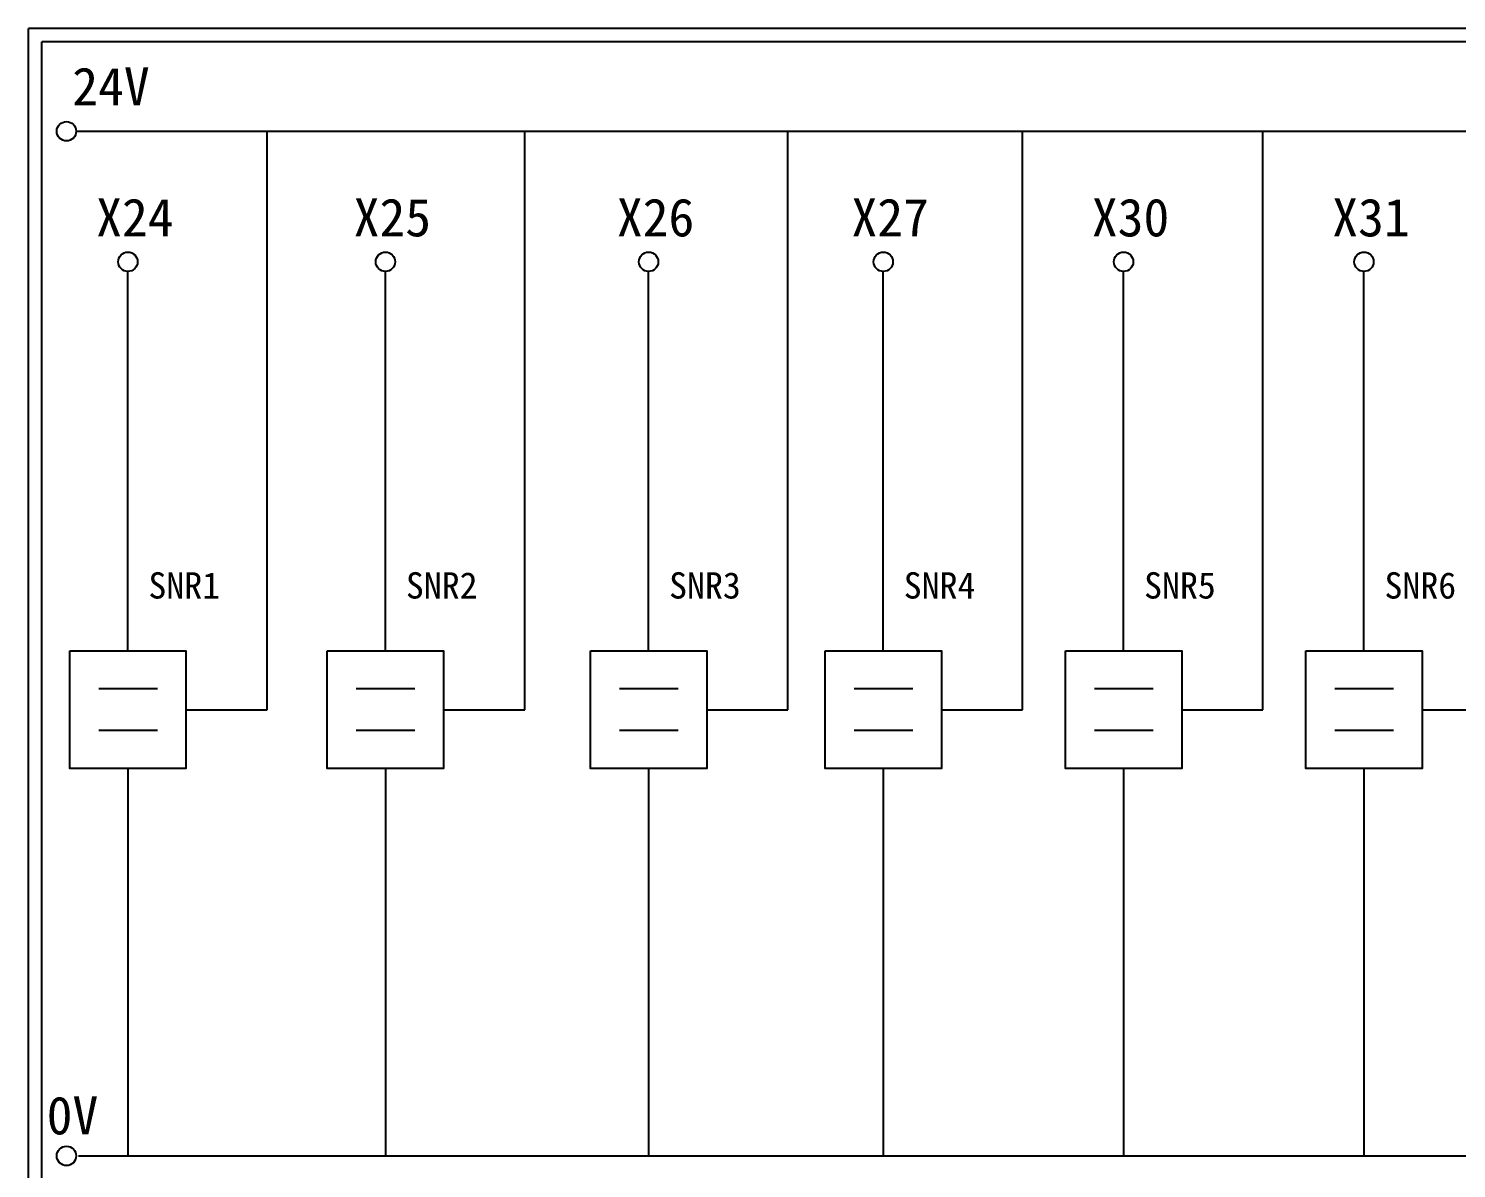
# Model space of a CAD drawing. Extents: x 325 to 612, y 3 to 207.
# Drawn here: x 325.3 to 460.9, y 98.8 to 207 of the extents above; entities that cross this region are included whole.
import ezdxf

# ---------------------------------------------------------------- set-up
doc = ezdxf.new("R2010")
doc.units = 0
doc.layers.get('0').update_dxf_attribs({"linetype": 'CONTINUOUS'})
doc.layers.add('圖框層', color=7, linetype='CONTINUOUS')
doc.layers.add('標尺寸層', color=3, linetype='CONTINUOUS')
doc.styles.add('STSL', font='kaiu.ttf')

msp = doc.modelspace()

# ---------------------------------------------------------------- linework, layer by layer
for p, q in [((347.97, 142.31), (347.97, 197.22)), ((372.42, 142.31), (372.42, 197.22)), ((397.41, 142.31), (397.41, 197.22)), ((419.68, 142.31), (419.68, 197.22)), ((442.5, 142.31), (442.5, 197.22)), ((334.75, 147.89), (334.75, 183.91)), ((359.2, 147.89), (359.2, 183.91)), ((384.18, 147.89), (384.18, 183.91)), ((406.46, 147.89), (406.46, 183.91)), ((429.27, 147.89), (429.27, 183.91)), ((452.09, 147.89), (452.09, 183.91)), ((340.26, 142.31), (347.97, 142.31)), ((364.71, 142.31), (372.42, 142.31)), ((389.7, 142.31), (397.41, 142.31)), ((411.97, 142.31), (419.68, 142.31)), ((434.79, 142.31), (442.5, 142.31)), ((457.6, 142.31), (465.31, 142.31)), ((334.75, 136.73), (334.75, 99.96)), ((359.2, 136.73), (359.2, 99.96)), ((384.18, 136.73), (384.18, 99.96)), ((406.46, 136.73), (406.46, 99.96)), ((429.27, 136.73), (429.27, 99.96)), ((452.09, 136.73), (452.09, 99.96))]:
    msp.add_line(p, q)
for points in [[(329.24, 147.89), (340.26, 147.89), (340.26, 136.73), (329.24, 136.73)], [(353.68, 147.89), (364.71, 147.89), (364.71, 136.73), (353.68, 136.73)], [(378.67, 147.89), (389.7, 147.89), (389.7, 136.73), (378.67, 136.73)], [(400.94, 147.89), (411.97, 147.89), (411.97, 136.73), (400.94, 136.73)], [(423.76, 147.89), (434.79, 147.89), (434.79, 136.73), (423.76, 136.73)], [(446.58, 147.89), (457.6, 147.89), (457.6, 136.73), (446.58, 136.73)]]:
    msp.add_lwpolyline(points, close=True)
at = {"layer": '圖框層', "color": 7}
for p, q in [((612.32, 206.97), (325.32, 206.97)), ((325.32, 3), (325.32, 206.97)), ((611.07, 205.72), (326.57, 205.72)), ((326.57, 4.25), (326.57, 205.72))]:
    msp.add_line(p, q, dxfattribs=at)
at = {"layer": '標尺寸層', "color": 7}
for p, q in [((329.84, 197.22), (607.44, 197.22)), ((331.99, 144.34), (337.56, 144.34)), ((356.43, 144.34), (362, 144.34)), ((381.42, 144.34), (386.99, 144.34)), ((403.7, 144.34), (409.26, 144.34)), ((426.51, 144.34), (432.08, 144.34)), ((449.33, 144.34), (454.9, 144.34)), ((331.99, 140.37), (337.56, 140.37)), ((356.43, 140.37), (362, 140.37)), ((381.42, 140.37), (386.99, 140.37)), ((403.7, 140.37), (409.26, 140.37)), ((426.51, 140.37), (432.08, 140.37)), ((449.33, 140.37), (454.9, 140.37)), ((330.05, 99.96), (607.92, 99.96))]:
    msp.add_line(p, q, dxfattribs=at)
for centre in [(328.92, 197.22), (334.75, 184.83), (359.2, 184.83), (384.18, 184.83), (406.46, 184.83), (429.27, 184.83), (452.09, 184.83), (328.92, 99.96)]:
    msp.add_circle(centre, 0.92, dxfattribs=at)

# ---------------------------------------------------------------- texts
at = {"layer": '圖框層', "color": 4, "style": 'STSL'}
for s, height, p in [('24V', 3.6, (329.47, 199.68)), ('X24', 3.6, (331.74, 187.24)), ('X25', 3.6, (356.18, 187.24)), ('X26', 3.6, (381.17, 187.24)), ('X27', 3.6, (403.44, 187.24)), ('X30', 3.6, (426.26, 187.24)), ('X31', 3.6, (449.08, 187.24)), ('SNR1', 2.5, (336.7, 152.86)), ('SNR2', 2.5, (361.14, 152.86)), ('SNR3', 2.5, (386.13, 152.86)), ('SNR4', 2.5, (408.4, 152.86)), ('SNR5', 2.5, (431.22, 152.86)), ('SNR6', 2.5, (454.04, 152.86)), ('0V', 3.6, (327.04, 102))]:
    msp.add_text(s, height=height, dxfattribs=at).set_placement(p)

doc.saveas('drawing.dxf')
